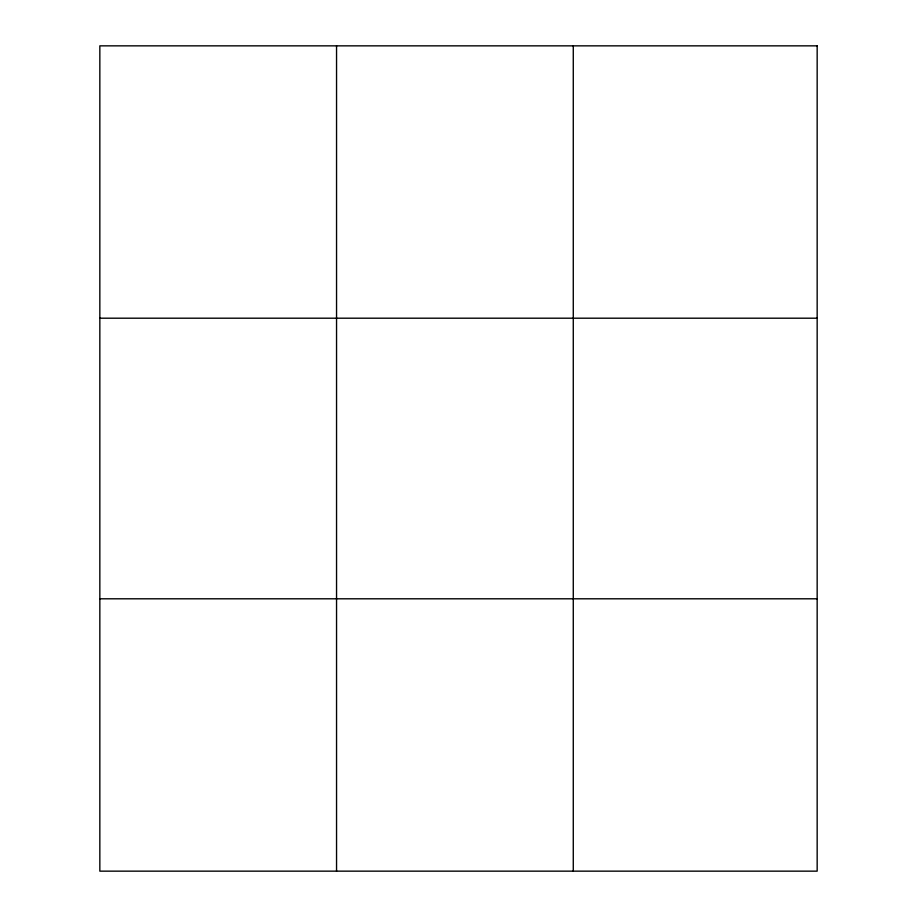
<?xml version="1.0" encoding="UTF-8"?>
<svg xmlns="http://www.w3.org/2000/svg" width="917" height="917" viewBox="0 0 917 917"><rect width="100%" height="100%" fill="white"/><g stroke="black" fill="none" stroke-linecap="round" stroke-linejoin="round"><path stroke-width="1.38" d="M336.55 871.15L336.55 45.85M573.274 871.15L573.274 45.85M99.838 318.199L817.162 318.199M99.838 598.801L817.162 598.801M817.162 45.85L817.162 871.15L99.838 871.15L99.838 45.85L817.162 45.85"/></g></svg>
